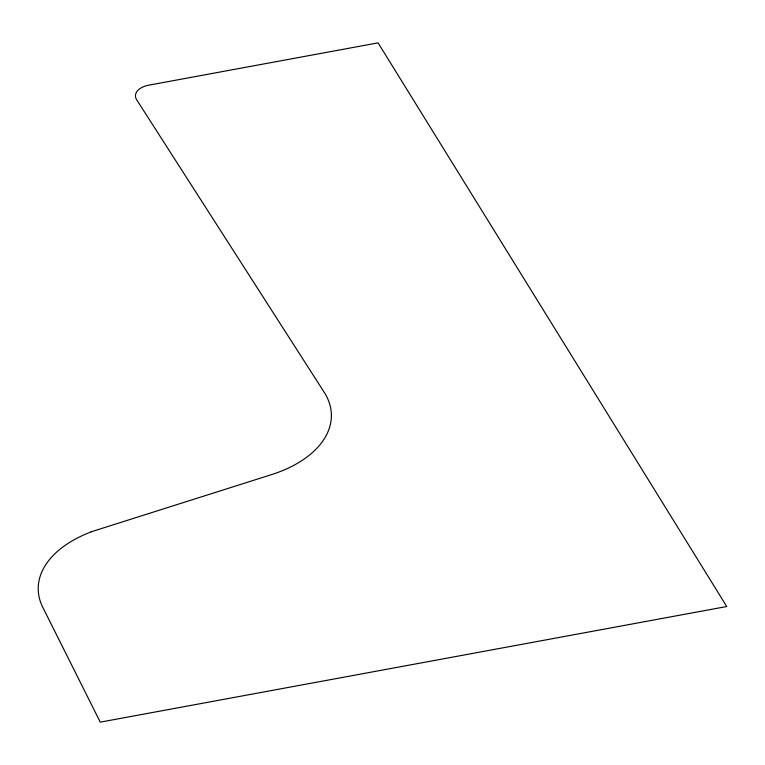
<?xml version="1.0" encoding="UTF-8"?>
<svg xmlns="http://www.w3.org/2000/svg" width="765" height="765" viewBox="0 0 765 765"><rect width="100%" height="100%" fill="white"/><g stroke="black" fill="none" stroke-linecap="round" stroke-linejoin="round"><path stroke-width="1.15" d="M91.188 531.799L85.776 534.094A111.212 65.991 -0.8 0 0 42.783 607.314L100.263 722.141L726.75 606.521L378.082 42.859L148.726 85.183A18.532 10.997 -0.8 0 0 136.648 99.737L324.188 392.254A111.212 65.991 -0.8 0 1 271.403 474.663L91.188 531.799"/></g></svg>
